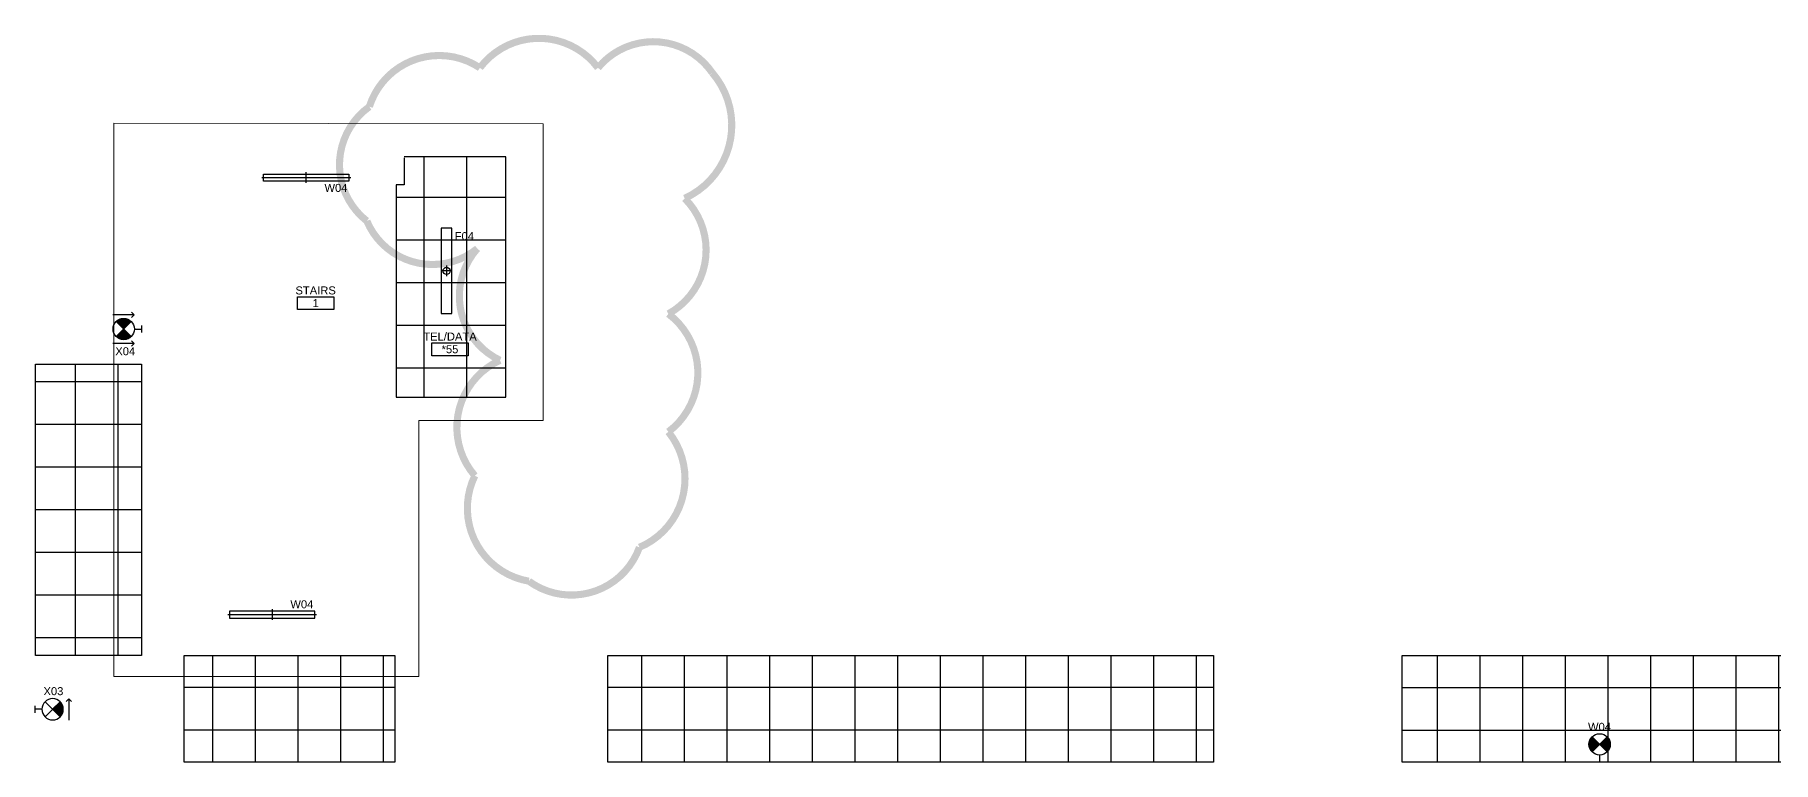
# Model space of a CAD drawing. Extents: x 29622 to 33031, y 799 to 3032.
# Drawn here: x 30235 to 31213, y 1113 to 1522 of the extents above; entities that cross this region are included whole.
import ezdxf
from ezdxf.enums import TextEntityAlignment as Align
from ezdxf.xclip import XClip

# ---------------------------------------------------------------- set-up
doc = ezdxf.new("R2010")
doc.units = 0
doc.header["$LTSCALE"] = 48
doc.header["$MEASUREMENT"] = 0
doc.header["$XCLIPFRAME"] = 0
for name, color, linetype in [('A-Clng-Fixture', 8, 'Continuous'), ('A-Clng-Grid', 8, 'Continuous'), ('A-Tag-Rm(48)', 8, 'Continuous')]:
    doc.layers.add(name, color=color, linetype=linetype)
doc.layers.add('G-Anno-Nplt', color=8, linetype='Continuous', lineweight=18, plot=False)
doc.layers.add('G-Anno-View', color=8, linetype='Continuous', lineweight=18, plot=False)
doc.styles.add('G1DIM', font='arial.ttf')
doc.styles.get("Standard").update_dxf_attribs({"font": 'arial.ttf'})
doc.dimstyles.new('Aec-Arch-I-96', dxfattribs={"dimscale": 96, "dimtxt": 0.09375, "dimasz": 0.0625, "dimexe": 0.0625, "dimexo": 0.0625, "dimgap": 0.03125, "dimtad": 1, "dimdec": 3, "dimzin": 3, "dimdsep": 46, "dimlunit": 4, "dimtxsty": 'G1DIM', "dimblk": 'ARCHTICK', "dimcen": 0.09375, "dimclrd": 256, "dimclre": 256, "dimclrt": 256, "dimazin": 2, "dimtfac": 0.75, "dimtdec": 3, "dimtix": 1, "dimtmove": 2, "dimatfit": 2, "dimldrblk": 'OPEN90', "dimfxl": 0.0625, "dimtolj": 1, "dimtzin": 0, "dimarcsym": 0})
pattern_1 = [(135, (-1882.125, 28.6875), (-0.088388348, -0.088388348), [])]

# ---------------------------------------------------------------- blocks, each defined once
blk = doc.blocks.new('guest corridor rcp')
at = {"layer": 'A-Clng-Grid'}
h = blk.add_hatch(dxfattribs=at)
h.set_pattern_fill('NET', color=256, scale=192)
h.set_pattern_definition([(0, (18, -284.188), (0, 24), []), (90, (18, -284.188), (-24, 1e-15), [])])
h.paths.add_polyline_path([(0, -125.75), (60, -125.75), (60, -466.63), (0, -466.63)])
h = blk.add_hatch(dxfattribs=at)
h.set_pattern_fill('NET', color=256, scale=192)
h.set_pattern_definition([(0, (1152.497, -438.687), (0, 24), []), (90, (1152.497, -438.687), (-24, 1e-15), [])])
h.paths.add_polyline_path([(1134.5, -347.62), (1194.5, -347.62), (1194.5, -529.75), (1134.5, -529.75)])
h = blk.add_hatch(dxfattribs=at)
h.set_pattern_fill('NET', color=256, scale=192)
h.set_pattern_definition([(0, (2753.997, -633.625), (0, 24), []), (90, (2753.997, -633.625), (-24, 1e-15), [])])
h.paths.add_polyline_path([(2796, -556.93), (2736, -556.93), (2736, -794.63), (2796, -794.63)])
h = blk.add_hatch(dxfattribs=at)
h.set_pattern_fill('NET', color=256, scale=192)
h.set_pattern_definition([(0, (18.178, -712.655), (0, 24), []), (90, (18.178, -712.655), (-24, 1e-15), [])])
h.paths.add_polyline_path([(0.36, -630.69), (60, -630.69), (60, -794.63), (0.36, -794.63)])
h = blk.add_hatch(dxfattribs=at)
h.set_pattern_fill('NET', color=256, scale=192)
h.set_pattern_definition([(0, (143.264, -836.625), (0, 24), []), (90, (143.264, -836.625), (-24, 1e-15), [])])
h.paths.add_polyline_path([(84, -794.63), (202.53, -794.63), (202.53, -854.63), (84, -854.63)])
h = blk.add_hatch(dxfattribs=at)
h.set_pattern_fill('NET', color=256, scale=192)
h.set_pattern_definition([(0, (480.56, -836.625), (0, 24), []), (90, (480.56, -836.625), (-24, 1e-15), [])])
h.paths.add_polyline_path([(322.25, -794.63), (662.87, -794.63), (662.87, -854.63), (322.25, -854.63)])
h = blk.add_hatch(dxfattribs=at)
h.set_pattern_fill('NET', color=256, scale=192)
h.set_pattern_definition([(0, (928.028, -836.65), (0, 24), []), (90, (928.028, -836.65), (-24, 1e-15), [])])
h.paths.add_polyline_path([(769.12, -794.65), (1111, -794.65), (1111, -854.65), (769.12, -854.65)])
h = blk.add_hatch(dxfattribs=at)
h.set_pattern_fill('NET', color=256, scale=192)
h.set_pattern_definition([(0, (1376.06, -836.631), (0, 24), []), (90, (1376.06, -836.631), (-24, 1e-15), [])])
h.paths.add_polyline_path([(1217.12, -794.65), (1559, -794.65), (1559, -854.63), (1217.12, -854.63)])
h = blk.add_hatch(dxfattribs=at)
h.set_pattern_fill('NET', color=256, scale=192)
h.set_pattern_definition([(0, (1823.997, -836.625), (0, 24), []), (90, (1823.997, -836.625), (-24, 1e-15), [])])
h.paths.add_polyline_path([(1665, -794.63), (2007, -794.63), (2007, -854.63), (1665, -854.63)])
h = blk.add_hatch(dxfattribs=at)
h.set_pattern_fill('NET', color=256, scale=192)
h.set_pattern_definition([(0, (2271.997, -836.625), (0, 24), []), (90, (2271.997, -836.625), (-24, 1e-15), [])])
h.paths.add_polyline_path([(2113, -794.63), (2455, -794.63), (2455, -854.63), (2113, -854.63)])
h = blk.add_hatch(dxfattribs=at)
h.set_pattern_fill('NET', color=256, scale=192)
h.set_pattern_definition([(0, (2624.497, -836.625), (0, 24), []), (90, (2624.497, -836.625), (-24, 1e-15), [])])
h.paths.add_polyline_path([(2561, -794.63), (2712, -794.63), (2712, -854.63), (2561, -854.63)])
for points in [[(0, -125.75), (60, -125.75), (60, -466.63), (0, -466.63)], [(1134.5, -347.62), (1194.5, -347.62), (1194.5, -529.75), (1134.5, -529.75)], [(2736, -556.93), (2796, -556.93), (2796, -794.63), (2736, -794.63)], [(0.36, -630.69), (60, -630.69), (60, -794.63), (0.36, -794.63)], [(84, -794.63), (202.53, -794.63), (202.53, -854.63), (84, -854.63)], [(322.25, -794.63), (662.87, -794.63), (662.87, -854.63), (322.25, -854.63)], [(769.12, -794.65), (1111, -794.65), (1111, -854.65), (769.12, -854.65)], [(1217.12, -794.65), (1559, -794.65), (1559, -854.63), (1217.12, -854.63)], [(1665, -794.63), (2007, -794.63), (2007, -854.63), (1665, -854.63)], [(2113, -794.63), (2455, -794.63), (2455, -854.63), (2113, -854.63)], [(2561, -794.63), (2712, -794.63), (2712, -854.63), (2561, -854.63)]]:
    blk.add_lwpolyline(points, close=True, dxfattribs=at)
blk = doc.blocks.new('exit sign- flag mounted')
h = blk.add_hatch()
h.set_pattern_fill('ANSI31', color=256, angle=90)
h.set_pattern_definition(pattern_1)
h.paths.add_polyline_path([(-4.24, 14.24, 0.414214), (-4.24, 5.76), (0, 10)])
h = blk.add_hatch()
h.set_pattern_fill('ANSI31', color=256, angle=90)
h.set_pattern_definition(pattern_1)
h.paths.add_polyline_path([(4.24, 14.24, -0.414214), (4.24, 5.76), (0, 10)])
for p, q in [((4.24, 5.76), (-4.24, 14.24)), ((4.24, 14.24), (-4.24, 5.76)), ((2, 0), (-2, 0)), ((0, 4), (0, 0))]:
    blk.add_line(p, q)
blk.add_circle((0, 10), 6)
blk.add_attdef('X00', (-5.64, 18.01), '', height=4.5)
blk = doc.blocks.new('_ArchTick')
at = {"linetype": 'ByBlock', "const_width": 0.15}
blk.add_lwpolyline([(-0.5, -0.5), (0.5, 0.5)], dxfattribs=at)
blk = doc.blocks.new('_Open90')
at = {"linetype": 'ByBlock', "lineweight": -2}
for p, q in [((0, 0), (-1, 0)), ((-0.5, 0.5), (0, 0)), ((0, 0), (-0.5, -0.5))]:
    blk.add_line(p, q, dxfattribs=at)
blk = doc.blocks.new('*U16')
h = blk.add_hatch()
h.set_pattern_fill('ANSI31', color=256)
h.set_pattern_definition([(45, (18.6875, 1892.125), (-0.088388348, 0.088388348), [])])
h.paths.add_polyline_path([(4.24, 14.24, 0.414214), (-4.24, 14.24), (0, 10)])
for p, q in [((4.24, 5.76), (-4.24, 14.24)), ((4.24, 14.24), (-4.24, 5.76)), ((2, 0), (-2, 0)), ((0, 4), (0, 0))]:
    blk.add_line(p, q)
blk.add_circle((0, 10), 6)
blk.add_attdef('X00', (-5.64, 18.01), '', height=4.5)
blk = doc.blocks.new('Rm Tag')
blk.add_lwpolyline([(-0.212, 0.076), (0.212, 0.076), (0.212, -0.076), (-0.212, -0.076)], close=True)
for p in [(0, 0.286), (0, 0.149), (0, 0)]:
    blk.add_attdef('XXX', text='', height=0.0938).set_placement(p, align=Align.MIDDLE_CENTER)
blk = doc.blocks.new('48IN LINEAR WALL LIGHT')
for p, q in [((-25, 3), (25, 3)), ((0, 6), (0, 0))]:
    blk.add_line(p, q)
blk.add_lwpolyline([(-24, 1), (24, 1), (24, 5), (-24, 5)], close=True)
blk.add_attdef('WXX', (10.25, 6.59), '', height=4.5)
blk = doc.blocks.new('48in Linear FLUOR')
for p, q in [((-3, 0), (3, 0)), ((0, 3), (0, -3))]:
    blk.add_line(p, q)
blk.add_lwpolyline([(-24, -3), (24, -3), (24, 3), (-24, 3)], close=True)
blk.add_circle((0, 0), 2)
blk.add_attdef('FXX', (10.25, 4.59), '', height=4.5)

msp = doc.modelspace()

# ---------------------------------------------------------------- hatches: boundary and pattern name
at = {"layer": 'A-Clng-Grid'}
h = msp.add_hatch(dxfattribs=at)
h.set_pattern_fill('NET', color=256, scale=192)
h.set_pattern_definition([(0, (23446.172, 3183.188), (0, 24), []), (90, (23446.172, 3183.188), (-24, 1e-15), [])])
edge = h.paths.add_edge_path()
edge.add_line((30443.01, 1453.25), (30443.01, 1438.13))
edge.add_line((30443.01, 1438.13), (30438.45, 1438.13))
edge.add_line((30438.45, 1438.13), (30438.45, 1318.57))
edge.add_line((30438.45, 1318.57), (30500.2, 1318.57))
edge.add_line((30500.2, 1318.57), (30500.2, 1453.88))
edge.add_line((30500.2, 1453.88), (30443.01, 1453.88))

# ---------------------------------------------------------------- linework, layer by layer
msp.add_lwpolyline([(30443.01, 1453.25), (30443.01, 1438.13), (30438.45, 1438.13), (30438.45, 1318.57), (30500.2, 1318.57), (30500.2, 1453.88), (30443.01, 1453.88)], dxfattribs=at)
at = {"layer": 'G-Anno-Nplt'}
msp.add_lwpolyline([(30279.7, 1472.81), (30279.7, 1161.38), (30451.2, 1161.38), (30451.2, 1305.56), (30521.17, 1305.56), (30521.17, 1472.38), (30279.7, 1472.81)], dxfattribs=at)
at = {"layer": 'G-Anno-View', "const_width": 4}
msp.add_lwpolyline([(30616.27, 1501.07, 0.5), (30551.97, 1503.89, 0.5), (30485.54, 1503.89, 0.5), (30423.36, 1482, 0.5), (30421.95, 1417.74, 0.5), (30484.13, 1402.21, 0.5), (30496.85, 1339.36, 0.5), (30482.72, 1274.4, 0.5), (30513.1, 1215.08, 0.5), (30575.28, 1234.15, 0.5), (30591.54, 1299.11, 0.5), (30591.54, 1365.49, 0.5), (30600.72, 1430.45, 0.5)], format="xyb", close=True, dxfattribs=at)

# ---------------------------------------------------------------- block references
at = {"layer": 'A-Clng-Fixture'}
ref = msp.add_blockref('48IN LINEAR WALL LIGHT', (30387.89, 1445.13), dxfattribs=dict(at, xscale=-1, rotation=180))
ref.add_attrib('WXX', 'W04', (30398.14, 1434.1), dxfattribs={"layer": '0', "height": 4.5, "rotation": 360})
ref = msp.add_blockref('48in Linear FLUOR', (30466.8, 1389.63), dxfattribs=dict(at, rotation=270))
ref.add_attrib('FXX', 'F04', (30471.39, 1406.94), dxfattribs={"layer": '0', "height": 4.5})
at = {"layer": 'A-Clng-Fixture', "rotation": 90}
msp.add_blockref('exit sign- flag mounted', (30295.2, 1356.96), dxfattribs=at)
at = {"layer": 'A-Clng-Fixture'}
ref = msp.add_blockref('exit sign- flag mounted', (30295.2, 1356.96), dxfattribs=dict(at, rotation=90))
ref.add_attrib('X00', 'X04', (30280.48, 1342.2), dxfattribs={"layer": '0', "height": 4.5})
msp.add_blockref('48IN LINEAR WALL LIGHT', (30368.7, 1193.26), dxfattribs=at).add_auto_attribs({'WXX': 'W04'})
ref = msp.add_blockref('*U16', (30235.2, 1143.03), dxfattribs=dict(at, xscale=-1, rotation=270))
ref.add_attrib('X00', 'X03', (30240.1, 1150.97), dxfattribs={"layer": '0', "height": 4.5})
ref = msp.add_blockref('exit sign- flag mounted', (31115.34, 1113.26), dxfattribs=at)
ref.add_attrib('X00', 'W04', (31108.79, 1130.92), dxfattribs={"layer": '0', "height": 4.5})
at = {"layer": 'A-Clng-Grid'}
ref = msp.add_blockref('guest corridor rcp', (30235.2, 1967.88), dxfattribs=at)
XClip(ref).set_block_clipping_path([(-287.8777768604, -506.8748046815), (-280.6278004529, -1108.4677898157), (2772.9430664518, -1108.4677898157), (2754.7384430989, -801.605808961), (2881.8087779843, -801.605808961), (2795.9971995471, -620.7500000004), (2735.99857101, -620.7500000004), (2696.8614480459, -506.75)])
at = {"layer": 'A-Tag-Rm(48)'}
ref = msp.add_blockref('Rm Tag', (30393.17, 1371.5), dxfattribs=dict(at, xscale=48, yscale=48, zscale=48))
ref.add_attrib('XXX', 'STAIRS', dxfattribs={"layer": '0', "height": 4.5}).set_placement((30393.17, 1378.66), align=Align.MIDDLE_CENTER)
ref.add_attrib('XXX', '1', dxfattribs={"layer": '0', "height": 4.5}).set_placement((30393.17, 1371.5), align=Align.MIDDLE_CENTER)
ref = msp.add_blockref('Rm Tag', (30468.73, 1345.57), dxfattribs=dict(at, xscale=48, yscale=48, zscale=48))
ref.add_attrib('XXX', 'TEL/DATA', dxfattribs={"layer": '0', "height": 4.5}).set_placement((30468.73, 1352.74), align=Align.MIDDLE_CENTER)
ref.add_attrib('XXX', '*55', dxfattribs={"layer": '0', "height": 4.5}).set_placement((30468.73, 1345.57), align=Align.MIDDLE_CENTER)

# ---------------------------------------------------------------- leaders
at = {"layer": 'A-Clng-Fixture'}
for points in [[(30291.17, 1365.02), (30279.17, 1365.02)], [(30291.17, 1365.02), (30279.17, 1365.02)], [(30291.17, 1348.89), (30279.17, 1348.89)], [(30291.17, 1348.89), (30279.17, 1348.89)], [(30254.29, 1148.86), (30254.29, 1136.95)]]:
    msp.add_leader(points, dimstyle='Aec-Arch-I-96', override={"dimscale": 48, "dimgap": 0.03125, "dimtad": 256}, dxfattribs=at)

doc.saveas('drawing.dxf')
